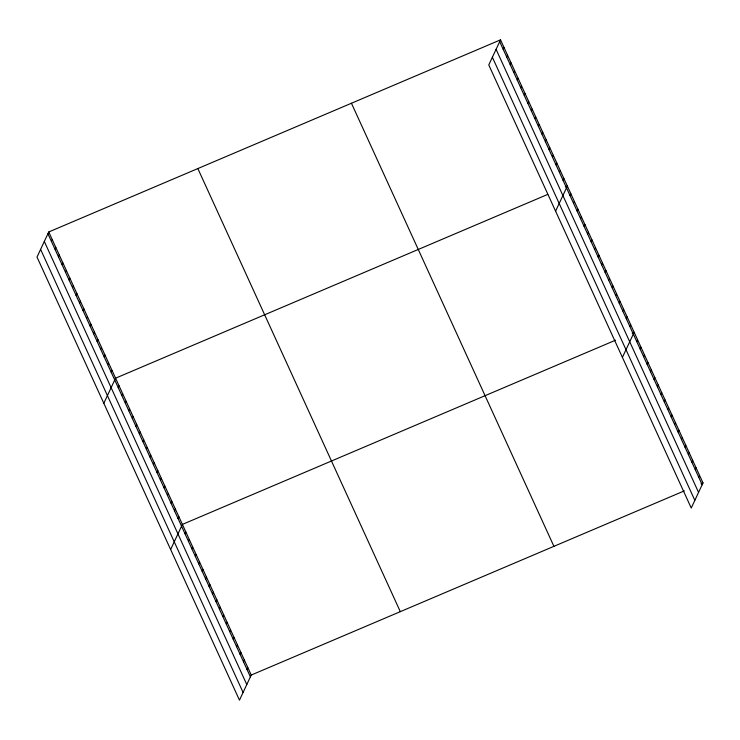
<?xml version="1.0" encoding="UTF-8"?>
<svg xmlns="http://www.w3.org/2000/svg" width="740" height="740" viewBox="0 0 740 740"><rect width="100%" height="100%" fill="white"/><g stroke="black" fill="none" stroke-linecap="round" stroke-linejoin="round"><path stroke-width="1.11" d="M500.527 39.84L488.77 64.944L691.243 508.029L703 482.933L500.527 39.84L48.757 231.972L37 257.067L239.473 700.16L251.23 675.056L684.361 490.861M51.43 241.453L52.272 239.668M54.954 249.149L55.787 247.364M58.469 256.845L59.311 255.06M61.984 264.541L62.826 262.756M65.499 272.237L66.341 270.442M69.014 279.933L69.856 278.138M72.538 287.629L73.371 285.834M76.053 295.325L76.886 293.53M79.569 303.021L80.41 301.226M83.084 310.717L83.925 308.922M86.599 318.413L87.44 316.618M90.114 326.109L90.955 324.314M93.638 333.805L94.47 332.01M97.153 341.501L97.995 339.706M100.668 349.197L101.51 347.402M104.183 356.893L105.025 355.098M107.698 364.589L108.54 362.794M111.222 372.285L112.055 370.49M103.813 403.291L115.57 378.186L547.73 194.407M118.252 387.677L119.094 385.882M121.767 395.373L122.609 393.578M125.282 403.069L126.124 401.274M128.797 410.765L129.639 408.97M132.321 418.461L133.154 416.666M135.836 426.157L136.678 424.362M139.351 433.853L140.193 432.058M142.866 441.549L143.708 439.754M146.381 449.245L147.223 447.45M149.896 456.941L150.738 455.146M153.421 464.637L154.253 462.842M156.935 472.333L157.777 470.538M160.451 480.029L161.292 478.234M163.965 487.725L164.807 485.93M167.481 495.421L168.322 493.626M171.005 503.117L171.837 501.322M174.52 510.804L175.362 509.018M178.035 518.5L178.876 516.714M170.635 549.505L182.392 524.41L615.523 340.206M184.991 533.734L185.833 531.94M188.432 541.264L189.274 539.469M191.873 548.793L192.715 547.008M195.323 556.332L196.156 554.538M198.764 563.862L199.597 562.067M202.205 571.391L203.047 569.606M205.646 578.93L206.488 577.135M209.087 586.459L209.929 584.665M212.528 593.989L213.37 592.204M215.969 601.528L216.811 599.733M219.41 609.057L220.252 607.263M222.86 616.587L223.693 614.801M226.301 624.125L227.134 622.331M229.742 631.655L230.575 629.86M503.2 49.33L504.042 47.536M233.183 639.184L234.025 637.399M506.715 57.026L507.557 55.232M236.624 646.723L237.466 644.929M510.239 64.722L511.072 62.928M240.065 654.252L240.907 652.458M513.754 72.418L514.596 70.624M243.506 661.782L244.348 659.997M517.269 80.114L518.111 78.32M246.947 669.321L247.789 667.526M520.784 87.81L521.626 86.016M524.299 95.506L525.141 93.712M527.824 103.202L528.656 101.408M531.338 110.898L532.171 109.104M534.854 118.594L535.695 116.8M538.369 126.29L539.21 124.496M541.884 133.986L542.725 132.192M545.399 141.682L546.24 139.888M548.923 149.378L549.755 147.584M552.438 157.074L553.279 155.28M555.953 164.77L556.795 162.976M559.468 172.466L560.31 170.672M562.983 180.162L563.824 178.368M555.583 211.159L567.34 186.064L565.379 186.896M570.022 195.554L570.855 193.76M573.537 203.25L574.379 201.456M577.052 210.946L577.894 209.152M580.567 218.642L581.409 216.848M584.082 226.338L584.924 224.544M587.606 234.034L588.439 232.24M591.121 241.721L591.963 239.936M594.636 249.417L595.478 247.632M598.151 257.113L598.993 255.328M601.666 264.809L602.508 263.024M605.181 272.505L606.023 270.72M608.706 280.201L609.538 278.416M612.221 287.897L613.062 286.112M615.736 295.593L616.577 293.808M619.251 303.289L620.092 301.504M622.765 310.985L623.607 309.2M626.29 318.681L627.122 316.887M629.805 326.377L630.647 324.582M622.405 357.383L634.162 332.279L632.201 333.12M636.761 341.612L637.602 339.817M640.202 349.141L641.043 347.347M643.643 356.671L644.485 354.876M647.084 364.21L647.926 362.415M650.534 371.739L651.366 369.945M653.975 379.269L654.808 377.474M657.416 386.798L658.258 385.013M660.857 394.337L661.699 392.542M664.298 401.866L665.14 400.072M667.739 409.396L668.581 407.611M671.18 416.935L672.022 415.14M674.621 424.464L675.463 422.67M678.062 431.993L678.904 430.208M681.512 439.532L682.345 437.738M684.953 447.062L685.786 445.267M688.394 454.591L689.236 452.806M691.835 462.13L692.677 460.336M695.276 469.66L696.118 467.865M698.717 477.189L699.559 475.404M701.039 483.766L703 482.933M499.685 41.634L702.158 484.728M496.087 49.33L698.56 492.415M492.368 57.248L694.841 500.342M351.445 103.249L553.918 546.333M197.839 168.563L400.312 611.656M48.757 231.972L251.23 675.056M47.915 233.757L250.388 676.85M44.317 241.453L246.79 684.537M40.598 249.38L243.081 692.464"/></g></svg>
